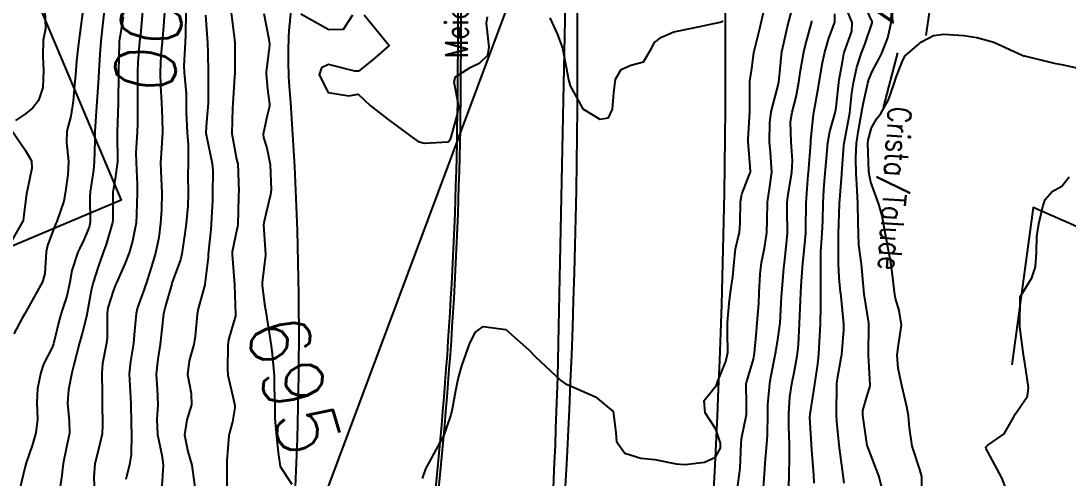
# Model space of a CAD drawing. Header units: metres. Extents: x 286371 to 293043, y 7462578 to 7466404.
# Drawn here: x 289070.9 to 289140.2, y 7464705.9 to 7464736.1 of the extents above; entities that cross this region are included whole.
import ezdxf
from ezdxf.enums import TextEntityAlignment as Align

# ---------------------------------------------------------------- set-up
doc = ezdxf.new("R2010")
doc.units = ezdxf.units.M
doc.header["$MEASUREMENT"] = 0
doc.linetypes.add('CONTINUO', pattern=[0])
for name, color, linetype in [('Canteiro', 45, 'Continuous'), ('Cotas', 45, 'Continuous'), ('Curvas de Nivel 1m', 11, 'Continuous'), ('Curvas de Nivel 5m', 15, 'Continuous'), ('Divisas', 45, 'Continuous'), ('Edificações', 30, 'Continuous'), ('P.I.', 45, 'CONTINUO'), ('Pontes_Viadutos_Tubos', 190, 'Continuous'), ('TALUDE', 45, 'Continuous'), ('TEXTO', 45, 'Continuous'), ('Vias primárias', 230, 'Continuous')]:
    doc.layers.add(name, color=color, linetype=linetype)
doc.styles.add('ROMANS', font='romans', dxfattribs={"height": 0.2})
doc.styles.add('Style-STANDARD', font='STANDARD.shx')

msp = doc.modelspace()

# ---------------------------------------------------------------- linework, layer by layer
at = {"layer": 'Canteiro'}
for points in [[(289098.178, 7464701.9, 0.027017), (289100.003, 7464731.798, 0.018919), (289097.597, 7464809.627), (289098.013, 7464817.666, -0.028614), (289098.774, 7464824.632, -0.013156), (289101.615, 7464839.221, -0.029932), (289105.986, 7464854.509, -0.018028), (289110.597, 7464866.243, -0.022449), (289114.309, 7464873.825, -0.010098), (289121.456, 7464886.296, -0.034287), (289129.937, 7464898.451, -0.008331), (289138.009, 7464908.145, -0.034176), (289145.373, 7464915.598, 0.014946), (289149.467, 7464919.435, -0.063965), (289173.518, 7464937.914, 0.002402), (289183.396, 7464943.731, -0.047205), (289194.925, 7464949.197, 0.027512), (289198.744, 7464950.826, -0.012103), (289203.665, 7464953.108)], [(289205.999, 7464952.844), (289201.593, 7464950.841), (289193.269, 7464946.819, 0.014043), (289182.263, 7464941.113, 0.046369), (289162.764, 7464927.803, 0.035702), (289150.593, 7464916.164, -0.017109), (289145.407, 7464910.822, 0.070326), (289132.793, 7464894.716, -0.00539), (289125.688, 7464882.721, 0.052789), (289119.626, 7464869.846, -0.011819), (289115.778, 7464859.568, 0.041488), (289113.037, 7464850.671, -0.0178), (289110.757, 7464841.801, 0.042766), (289109.076, 7464833.581, -0.007377), (289107.329, 7464820.322, 0.047193), (289106.756, 7464809.188, -0.027376), (289106.689, 7464803.457), (289107.056, 7464744.796), (289106.471, 7464715.917, -0.022904), (289104.091, 7464679.929, 0.015582)]]:
    msp.add_lwpolyline(points, format="xyb", dxfattribs=at)
at = {"layer": 'Curvas de Nivel 1m', "flags": 128}
for points, elevation in [([(289070.869, 7464738.891), (289071.327, 7464738.39), (289072.483, 7464736.867), (289072.53, 7464735.615), (289072.376, 7464734.868), (289072.341, 7464733.779), (289072.386, 7464732.867), (289072.34, 7464731.745), (289072.051, 7464730.872), (289071.689, 7464730.384), (289071.191, 7464729.989), (289070.527, 7464729.551)], 704), ([(289118.245, 7464704.731), (289118.437, 7464706.16), (289118.478, 7464706.522), (289118.546, 7464708.159), (289118.564, 7464708.464), (289118.893, 7464710.081), (289118.906, 7464710.142), (289118.902, 7464710.688), (289118.89, 7464712.155), (289118.896, 7464712.183), (289118.926, 7464712.272), (289119.364, 7464713.732), (289119.436, 7464714.147), (289119.554, 7464715.567), (289119.607, 7464716.145), (289119.711, 7464717.436), (289119.746, 7464718.143), (289119.798, 7464719.378), (289119.896, 7464720.142), (289120.093, 7464721.105), (289120.241, 7464722.137), (289120.27, 7464722.953), (289120.283, 7464724.137), (289120.391, 7464724.859), (289120.581, 7464726.133), (289120.487, 7464727.461), (289120.431, 7464728.129), (289120.443, 7464729.39), (289120.543, 7464730.128), (289121.008, 7464731.896), (289121.05, 7464732.117), (289121.064, 7464732.29), (289121.249, 7464734.115), (289121.249, 7464734.13), (289121.265, 7464734.186), (289121.621, 7464735.778), (289121.701, 7464736.108), (289122.044, 7464737.372)], 696), ([(289123.384, 7464705.528), (289123.361, 7464706.087), (289123.235, 7464707.712), (289123.207, 7464708.089), (289123.099, 7464709.883), (289123.114, 7464710.091), (289123.362, 7464711.643), (289123.425, 7464712.087), (289123.613, 7464713.415), (289123.689, 7464714.083), (289123.76, 7464715.294), (289123.805, 7464716.082), (289123.828, 7464717.255), (289123.826, 7464718.082), (289123.825, 7464719.29), (289123.814, 7464720.083), (289123.826, 7464720.849), (289123.909, 7464722.078), (289123.942, 7464722.933), (289123.966, 7464724.077), (289124.019, 7464724.978), (289124.108, 7464726.07), (289124.187, 7464727.03), (289124.281, 7464728.068), (289124.41, 7464728.831), (289124.768, 7464730.061), (289124.845, 7464730.416), (289125.009, 7464732.058), (289125.039, 7464732.247), (289125.252, 7464733.435), (289125.344, 7464733.972), (289125.365, 7464734.053), (289125.864, 7464735.467), (289125.883, 7464736.046), (289125.315, 7464737.424)], 699), ([(289074.997, 7464736.829), (289074.803, 7464735.302), (289074.73, 7464734.832), (289074.582, 7464733.496), (289074.523, 7464732.835), (289074.415, 7464731.637), (289074.359, 7464730.837), (289074.202, 7464729.826), (289073.935, 7464728.843), (289073.907, 7464728.099), (289074.044, 7464726.841), (289073.995, 7464725.977), (289073.844, 7464724.843), (289073.743, 7464724.206), (289073.28, 7464722.852), (289073.217, 7464722.718), (289073.077, 7464722.392), (289072.654, 7464721.267), (289072.576, 7464720.862), (289072.469, 7464719.426), (289072.318, 7464718.865), (289071.864, 7464718.019), (289071.222, 7464716.881), (289071.14, 7464716.734), (289070.988, 7464716.465), (289070.434, 7464715.431)], 703), ([(289076.396, 7464736.808), (289076.286, 7464735.808), (289076.173, 7464734.811), (289076.117, 7464733.945), (289076.056, 7464732.812), (289076.007, 7464732.028), (289075.92, 7464730.814), (289075.872, 7464730.136), (289075.796, 7464728.815), (289075.781, 7464728.199), (289075.753, 7464726.815), (289075.692, 7464726.26), (289075.475, 7464724.819), (289075.458, 7464724.47), (289075.476, 7464722.819), (289075.412, 7464722.486), (289075.066, 7464721.652), (289074.784, 7464721.102), (289074.656, 7464720.83), (289074.259, 7464719.613), (289074.126, 7464718.838), (289073.937, 7464717.914), (289073.581, 7464716.846), (289073.444, 7464716.391), (289073.084, 7464714.853), (289073.056, 7464714.759), (289072.959, 7464714.514), (289072.4, 7464713.405), (289072.211, 7464712.865), (289071.986, 7464711.801), (289071.944, 7464710.869), (289071.987, 7464709.768), (289071.891, 7464708.869), (289071.654, 7464708.081), (289071.252, 7464706.878), (289071.166, 7464706.553), (289070.818, 7464705.153)], 702), ([(289080.387, 7464736.743), (289080.323, 7464735.787), (289080.237, 7464734.75), (289080.155, 7464733.846), (289080.101, 7464732.751), (289080.134, 7464731.837), (289080.204, 7464730.749), (289080.252, 7464729.685), (289080.254, 7464728.748), (289080.196, 7464727.712), (289080.142, 7464726.749), (289080.179, 7464725.698), (289080.23, 7464724.748), (289080.197, 7464723.649), (289080.133, 7464722.749), (289080.01, 7464721.81), (289079.795, 7464720.753), (289079.628, 7464720.173), (289079.179, 7464718.762), (289079.141, 7464718.644), (289079.016, 7464718.256), (289078.615, 7464717.155), (289078.514, 7464716.772), (289078.4, 7464715.346), (289078.351, 7464714.774), (289078.142, 7464713.581), (289078.058, 7464712.778), (289078.122, 7464711.571), (289078.179, 7464710.775), (289078.198, 7464709.461), (289078.21, 7464708.774), (289078.198, 7464707.43), (289078.077, 7464706.776), (289077.835, 7464705.774)], 699), ([(289081.816, 7464736.717), (289081.776, 7464735.228), (289081.758, 7464734.725), (289081.679, 7464733.164), (289081.687, 7464732.725), (289081.823, 7464731.332), (289081.838, 7464730.725), (289081.827, 7464730.093), (289081.898, 7464728.724), (289081.952, 7464727.932), (289081.957, 7464726.722), (289081.946, 7464725.908), (289081.957, 7464724.722), (289081.93, 7464723.893), (289081.824, 7464722.723), (289081.74, 7464722.059), (289081.541, 7464720.727), (289081.446, 7464720.33), (289081.031, 7464719.201), (289080.91, 7464718.852), (289080.871, 7464718.737), (289080.459, 7464717.285), (289080.339, 7464716.744), (289080.194, 7464715.528), (289080.12, 7464714.747), (289079.96, 7464713.738), (289079.853, 7464712.751), (289079.91, 7464711.759), (289079.965, 7464710.749), (289079.89, 7464709.749), (289079.935, 7464708.749), (289080.217, 7464707.381), (289080.303, 7464706.743), (289080.218, 7464705.341)], 698), ([(289083.114, 7464736.521), (289083.233, 7464734.695), (289083.234, 7464734.665), (289083.254, 7464734.054), (289083.287, 7464732.694), (289083.288, 7464730.786), (289083.287, 7464730.703), (289083.185, 7464729.429), (289083.135, 7464728.744), (289083.138, 7464728.705), (289083.171, 7464728.521), (289083.548, 7464726.698), (289083.588, 7464726.247), (289083.571, 7464724.698), (289083.563, 7464724.242), (289083.491, 7464722.698), (289083.454, 7464722.323), (289083.294, 7464720.701), (289083.274, 7464720.478), (289083.066, 7464718.704), (289083.061, 7464718.667), (289083.021, 7464718.512), (289082.623, 7464717.086), (289082.548, 7464716.711), (289082.418, 7464715.267), (289082.328, 7464714.714), (289082.024, 7464713.643), (289081.924, 7464712.72), (289082.158, 7464711.473), (289082.193, 7464710.715), (289081.875, 7464709.734), (289081.719, 7464708.722), (289081.948, 7464707.628), (289082.198, 7464706.714), (289082.424, 7464705.098)], 697), ([(289084.806, 7464736.672), (289085.031, 7464734.904), (289085.053, 7464734.668), (289085.041, 7464732.864), (289085.041, 7464732.667), (289085.037, 7464732.474), (289084.925, 7464730.67), (289084.893, 7464730.364), (289084.85, 7464728.679), (289085.149, 7464726.995), (289085.227, 7464726.754), (289085.246, 7464726.672), (289085.303, 7464724.857), (289085.292, 7464724.672), (289085.282, 7464724.502), (289085.242, 7464722.672), (289085.229, 7464722.526), (289085.071, 7464721.805), (289084.877, 7464720.856), (289084.864, 7464720.677), (289085.024, 7464718.674), (289085.091, 7464716.673), (289085.086, 7464716.58), (289084.987, 7464716.237), (289084.635, 7464715.013), (289084.597, 7464714.68), (289084.569, 7464713.05), (289084.589, 7464712.68), (289084.913, 7464711.265), (289085.05, 7464710.672), (289085.051, 7464710.522), (289084.888, 7464709.603), (289084.698, 7464708.856), (289084.646, 7464708.678), (289084.517, 7464707.002), (289084.527, 7464706.679), (289084.52, 7464704.968)], 696), ([(289089.409, 7464736.603), (289091.279, 7464735.575), (289092.245, 7464735.595), (289092.864, 7464736.551)], 694), ([(289093.615, 7464736.54), (289095.264, 7464734.514), (289094.197, 7464733.583), (289093.238, 7464732.819), (289092.98, 7464732.806), (289091.244, 7464733.256), (289090.777, 7464733.046), (289090.621, 7464732.584), (289091.217, 7464731.41), (289092.586, 7464731.182), (289093.215, 7464731.304), (289093.996, 7464730.533), (289095.191, 7464729.617), (289096.713, 7464728.491), (289097.169, 7464728.148), (289097.601, 7464728.044), (289099.169, 7464728.136), (289099.317, 7464728.307), (289099.364, 7464728.452), (289099.767, 7464729.874), (289099.874, 7464730.444), (289099.563, 7464732.115), (289099.657, 7464732.448), (289100.622, 7464733.056), (289101.248, 7464733.377), (289101.789, 7464733.883), (289101.883, 7464734.415), (289101.7, 7464736.006), (289101.775, 7464736.417)], 694), ([(289121.692, 7464705.241), (289121.73, 7464706.111), (289121.757, 7464707.204), (289121.745, 7464708.111), (289121.71, 7464709.283), (289121.707, 7464710.112), (289121.78, 7464711.242), (289121.91, 7464712.11), (289122.073, 7464712.971), (289122.271, 7464714.105), (289122.342, 7464714.725), (289122.411, 7464716.103), (289122.432, 7464716.664), (289122.497, 7464718.102), (289122.526, 7464718.597), (289122.629, 7464720.101), (289122.665, 7464720.485), (289122.818, 7464722.098), (289122.829, 7464722.347), (289122.856, 7464724.098), (289122.993, 7464725.948), (289123.006, 7464726.087), (289123.153, 7464728.074), (289123.166, 7464728.238), (289123.333, 7464729.942), (289123.353, 7464730.082), (289123.641, 7464731.662), (289123.708, 7464732.077), (289123.936, 7464733.388), (289124.077, 7464734.072), (289124.339, 7464735.007), (289124.747, 7464736.063), (289124.748, 7464736.617)], 698), ([(289127.944, 7464704.891), (289127.65, 7464706.022), (289126.908, 7464707.989), (289126.893, 7464708.034), (289126.866, 7464708.17), (289126.589, 7464710.039), (289126.602, 7464710.335), (289126.915, 7464711.411), (289127.069, 7464711.885), (289127.079, 7464712.032), (289126.975, 7464714.013), (289126.973, 7464714.034), (289126.976, 7464714.055), (289127.005, 7464716.034), (289127.001, 7464716.051), (289126.985, 7464716.125), (289126.682, 7464718.039), (289126.562, 7464719.559), (289126.517, 7464720.035), (289126.338, 7464721.314), (289126.312, 7464722.036), (289126.301, 7464722.821), (289126.26, 7464724.037), (289126.221, 7464724.934), (289126.161, 7464726.039), (289126.144, 7464727.045), (289126.183, 7464728.039), (289126.304, 7464728.911), (289126.507, 7464730.035), (289126.611, 7464730.625), (289126.928, 7464732.029), (289126.997, 7464732.26), (289127.24, 7464732.838), (289127.66, 7464733.615), (289127.848, 7464734.016), (289128.25, 7464735.034), (289128.475, 7464736.007), (289128.495, 7464736.818)], 701), ([(289077.66, 7464736.417), (289077.402, 7464734.792), (289077.389, 7464734.666), (289077.362, 7464732.793), (289077.356, 7464732.668), (289077.323, 7464730.793), (289077.32, 7464730.675), (289077.267, 7464728.793), (289077.262, 7464728.703), (289077.285, 7464726.792), (289077.275, 7464726.659), (289077.127, 7464725.689), (289076.996, 7464724.916), (289076.985, 7464724.796), (289076.98, 7464722.901), (289076.963, 7464722.796), (289076.526, 7464721.339), (289076.34, 7464720.805), (289076.002, 7464719.847), (289075.68, 7464718.815), (289075.545, 7464718.287), (289075.281, 7464716.82), (289075.237, 7464716.574), (289074.975, 7464715.538), (289074.815, 7464714.978), (289074.777, 7464714.827), (289074.401, 7464713.373), (289074.272, 7464712.834), (289074.05, 7464711.705), (289073.975, 7464710.838), (289074.086, 7464709.636), (289074.114, 7464708.836), (289073.89, 7464707.807), (289073.689, 7464706.842), (289073.607, 7464706.068), (289073.424, 7464704.845)], 701), ([(289105.899, 7464736.355), (289106.391, 7464735.235), (289106.719, 7464734.343), (289107.071, 7464732.503), (289107.101, 7464732.336), (289107.227, 7464731.854), (289108.079, 7464730.321), (289109.194, 7464729.642), (289109.761, 7464729.731), (289110.047, 7464730.292), (289110.121, 7464731.39), (289110.24, 7464732.289), (289110.605, 7464732.922), (289111.248, 7464733.219), (289112.084, 7464733.429), (289112.576, 7464734.255), (289112.817, 7464734.705), (289113.276, 7464735.067), (289114.089, 7464735.425), (289115.286, 7464735.668), (289117.169, 7464736.053), (289117.293, 7464736.116), (289117.341, 7464736.174)], 694), ([(289120.004, 7464704.948), (289120.085, 7464706.136), (289120.132, 7464706.847), (289120.242, 7464708.134), (289120.287, 7464708.719), (289120.308, 7464710.133), (289120.316, 7464710.72), (289120.436, 7464712.132), (289120.507, 7464712.554), (289120.822, 7464714.126), (289120.843, 7464714.239), (289120.968, 7464715.036), (289121.114, 7464715.991), (289121.128, 7464716.122), (289121.217, 7464717.915), (289121.235, 7464718.121), (289121.381, 7464719.777), (289121.415, 7464720.119), (289121.579, 7464721.604), (289121.61, 7464722.116), (289121.592, 7464723.622), (289121.596, 7464724.117), (289121.66, 7464724.661), (289121.908, 7464726.109), (289121.945, 7464726.908), (289121.847, 7464728.104), (289121.823, 7464729.467), (289121.919, 7464730.104), (289122.188, 7464731.126), (289122.374, 7464732.097), (289122.479, 7464732.862), (289122.702, 7464734.093), (289122.807, 7464734.555), (289123.218, 7464736.086), (289123.234, 7464736.147)], 697), ([(289130.529, 7464704.258), (289130.494, 7464705.98), (289130.378, 7464706.444), (289129.863, 7464707.989), (289129.677, 7464709.197), (289129.61, 7464709.994), (289129.505, 7464710.595), (289129.175, 7464711.999), (289129.129, 7464712.202), (289128.941, 7464713.15), (289128.881, 7464714.006), (289128.964, 7464714.694), (289129.163, 7464715.992), (289128.999, 7464716.976), (289128.762, 7464717.751), (289128.709, 7464718.001), (289128.534, 7464719.502), (289128.474, 7464720.003), (289128.347, 7464720.712), (289128.105, 7464722.009), (289127.868, 7464723.237), (289127.652, 7464724.016), (289127.126, 7464725.455), (289127.014, 7464726.026), (289126.998, 7464726.164), (289126.933, 7464728.028), (289126.95, 7464728.245), (289127.18, 7464729.055), (289127.526, 7464729.682), (289127.779, 7464730.016), (289128.29, 7464730.926), (289128.662, 7464732.003), (289128.804, 7464732.429), (289129.247, 7464733.543), (289129.409, 7464733.834), (289129.58, 7464733.99), (289130.484, 7464734.762), (289131.272, 7464735.168), (289131.967, 7464735.261), (289133.273, 7464735.17), (289134.152, 7464735.04), (289135.267, 7464734.74), (289137.145, 7464733.876), (289137.253, 7464733.834), (289137.305, 7464733.822), (289139.247, 7464733.343), (289139.851, 7464733.229), (289141.241, 7464732.918)], 702), ([(289070.304, 7464728.897), (289071.155, 7464727.626), (289071.596, 7464726.878), (289071.622, 7464726.392), (289071.303, 7464724.882), (289071.276, 7464724.718), (289071.09, 7464723.273), (289071.035, 7464722.935), (289071.014, 7464722.885), (289070.314, 7464721.647)], 704), ([(289136.42, 7464704.262), (289135.803, 7464705.89), (289134.86, 7464707.602), (289134.749, 7464707.794), (289134.739, 7464707.907), (289134.866, 7464708.049), (289135.959, 7464708.807), (289136.567, 7464709.879), (289136.677, 7464710.098), (289136.902, 7464710.406), (289137.49, 7464711.291), (289137.569, 7464711.865), (289137.319, 7464713.499), (289137.259, 7464713.87), (289136.984, 7464715.874), (289137.014, 7464717.874), (289137.775, 7464719.122), (289138.017, 7464719.86), (289138.085, 7464720.832), (289138.102, 7464721.859), (289138.236, 7464722.708), (289138.518, 7464723.853), (289138.652, 7464724.31), (289139.119, 7464724.841), (289139.766, 7464725.193), (289140.26, 7464725.828)], 703)]:
    msp.add_lwpolyline(points, dxfattribs=dict(at, elevation=elevation))
at = {"layer": 'Curvas de Nivel 5m', "flags": 128}
for points, elevation in [([(289125.354, 7464705.528), (289125.302, 7464706.057), (289125.047, 7464707.875), (289125.023, 7464708.062), (289124.887, 7464709.607), (289124.862, 7464710.065), (289124.859, 7464710.1), (289124.87, 7464712.065), (289124.873, 7464712.117), (289124.93, 7464712.471), (289125.173, 7464713.839), (289125.201, 7464714.061), (289125.344, 7464715.694), (289125.342, 7464716.059), (289125.156, 7464717.918), (289125.139, 7464718.063), (289125.127, 7464718.173), (289125.03, 7464719.156), (289124.984, 7464720.065), (289124.981, 7464721.965), (289124.988, 7464722.056), (289125.046, 7464723.998), (289125.053, 7464724.055), (289125.116, 7464724.879), (289125.2, 7464725.987), (289125.208, 7464726.053), (289125.335, 7464727.879), (289125.358, 7464728.052), (289125.657, 7464729.577), (289125.732, 7464730.046), (289125.876, 7464731.382), (289125.977, 7464732.043), (289126.211, 7464733.074), (289126.521, 7464734.036), (289126.726, 7464734.579), (289127.217, 7464736.026), (289127.223, 7464736.098), (289126.313, 7464738.04)], 700), ([(289097.473, 7464705.836), (289097.692, 7464706.482), (289098.633, 7464708.231), (289098.771, 7464708.456), (289098.867, 7464708.645), (289099.337, 7464709.998), (289099.441, 7464710.446), (289099.678, 7464711.678), (289099.83, 7464712.441), (289100.074, 7464713.301), (289100.472, 7464714.432), (289100.594, 7464714.797), (289100.971, 7464715.538), (289101.489, 7464715.905), (289102.974, 7464715.709), (289104.51, 7464714.371), (289104.947, 7464713.892), (289106.617, 7464712.339), (289106.921, 7464712.119), (289107.296, 7464711.951), (289108.908, 7464711.239), (289110.09, 7464710.287), (289110.259, 7464708.897), (289110.297, 7464708.283), (289110.853, 7464707.513), (289111.92, 7464707.186), (289112.847, 7464707.103), (289114.259, 7464706.807), (289114.842, 7464706.771), (289116.118, 7464706.922), (289116.85, 7464707.248), (289117.182, 7464707.857), (289117.188, 7464708.18), (289116.878, 7464709.113), (289116.158, 7464710.195), (289116.092, 7464711.011), (289116.921, 7464712.011), (289116.961, 7464712.146), (289116.971, 7464712.184), (289117.534, 7464713.587), (289117.659, 7464714.174), (289117.635, 7464715.514), (289117.639, 7464716.175), (289117.745, 7464717.432), (289117.846, 7464718.172), (289118.006, 7464719.194), (289118.076, 7464720.169), (289118.18, 7464721.045), (289118.429, 7464722.164), (289118.489, 7464722.757), (289118.507, 7464724.163), (289118.6, 7464724.673), (289119.132, 7464726.033), (289119.159, 7464726.129), (289119.162, 7464726.154), (289119.161, 7464726.181), (289119.139, 7464726.512), (289119.01, 7464728.157), (289119.01, 7464728.314), (289119.113, 7464730.156), (289119.13, 7464732.044), (289119.133, 7464732.146), (289119.247, 7464732.993), (289119.381, 7464734.024), (289119.403, 7464734.142), (289119.782, 7464735.642), (289119.9, 7464736.135), (289120.162, 7464737.281)], 695), ([(289078.938, 7464736.77), (289078.806, 7464735.237), (289078.752, 7464734.772), (289078.628, 7464733.389), (289078.609, 7464732.774), (289078.617, 7464731.369), (289078.614, 7464730.773), (289078.604, 7464729.352), (289078.581, 7464728.773), (289078.508, 7464727.419), (289078.519, 7464726.774), (289078.589, 7464725.305), (289078.589, 7464724.772), (289078.547, 7464723.317), (289078.513, 7464722.773), (289078.285, 7464721.557), (289078.05, 7464720.779), (289077.767, 7464720.059), (289077.21, 7464718.792), (289077.152, 7464718.662), (289077.017, 7464718.307), (289076.652, 7464717.146), (289076.604, 7464716.8), (289076.593, 7464715.177), (289076.556, 7464714.801), (289076.303, 7464713.445), (289076.241, 7464712.805), (289076.28, 7464711.438), (289076.281, 7464710.804), (289076.303, 7464709.383), (289076.276, 7464708.803), (289076.002, 7464707.662), (289075.782, 7464706.81), (289075.723, 7464705.918), (289075.771, 7464704.81)], 700), ([(289086.979, 7464736.639), (289087.27, 7464735.039), (289087.348, 7464734.633), (289087.35, 7464734.546), (289087.252, 7464733.833), (289087.114, 7464732.758), (289087.117, 7464732.636), (289087.219, 7464731.614), (289087.339, 7464730.632), (289087.341, 7464730.493), (289087.193, 7464729.881), (289086.934, 7464728.639), (289086.956, 7464728.424), (289087.16, 7464727.731), (289087.376, 7464726.631), (289087.448, 7464724.966), (289087.408, 7464724.639), (289087.095, 7464723.354), (289086.959, 7464722.774), (289086.954, 7464722.646), (289087.059, 7464720.978), (289087.081, 7464720.644), (289087.082, 7464720.615), (289087.051, 7464720.445), (289086.855, 7464718.818), (289086.86, 7464718.647), (289087.005, 7464717.394), (289087.139, 7464716.642), (289087.174, 7464716.459), (289087.445, 7464714.637), (289087.521, 7464714.071), (289087.644, 7464712.634), (289087.661, 7464711.895), (289087.689, 7464710.633), (289087.704, 7464709.816), (289087.8, 7464708.63), (289087.917, 7464707.559), (289088.05, 7464706.626), (289088.817, 7464705.467)], 695)]:
    msp.add_lwpolyline(points, dxfattribs=dict(at, elevation=elevation))
at = {"layer": 'Divisas'}
msp.add_lwpolyline([(289325.859, 7464667.586), (289328.176, 7464661.828), (289321.055, 7464659.458), (289319.303, 7464663.522), (289290.456, 7464669.175), (289259.335, 7464675.298), (289247.41, 7464678.797), (289222.127, 7464685.981), (289200.802, 7464694.408), (289192.72, 7464688.933), (289187.125, 7464695.989), (289178.972, 7464702.779), (289168.516, 7464708.876), (289156.229, 7464714.829), (289141.088, 7464722.368), (289137.858, 7464723.783), (289136.45, 7464713.368)], dxfattribs=at)
at = {"layer": 'Edificações'}
msp.add_lwpolyline([(289004.626, 7464748.638), (289047.739, 7464766.349), (289057.999, 7464770.564), (289077.521, 7464724.269), (289060.569, 7464717.12), (289036.792, 7464707.094), (289035.286, 7464710.664), (289032.95, 7464709.679), (289026.266, 7464707.127), (289022.836, 7464716.111), (289017.286, 7464713.992), (289015.585, 7464713.226), (289006.684, 7464737.417), (289004.046, 7464744.585), (289004.626, 7464748.638), (289037.995, 7464762.346)], close=True, dxfattribs=at)
at = {"layer": 'P.I.', "linetype": 'CONTINUO'}
for points in [[(289128.632, 7464736.102, 701.584), (289119.646, 7464742.129, 701.508), (289111.818, 7464747.635, 701.454), (289104.33, 7464753.122, 701.378), (289096.23, 7464759.363, 701.338), (289090.06, 7464764.355, 701.275), (289085.049, 7464768.58, 701.244)], [(289128.644, 7464735.986, 701.588), (289113.704, 7464746.145, 700.576), (289103.93, 7464753.299, 700.507), (289096.431, 7464759.079, 700.448), (289086.276, 7464767.336, 701.228)], [(289128.649, 7464737.404, 701.532), (289128.562, 7464737.376, 701.007), (289128.539, 7464736.182, 701.002), (289128.632, 7464736.102, 701.584)]]:
    msp.add_polyline3d(points, dxfattribs=at)
at = {"layer": 'Pontes_Viadutos_Tubos'}
msp.add_lwpolyline([(289083.834, 7464770.957), (289084.889, 7464770.957), (289086.244, 7464767.962), (289090.484, 7464763.878), (289096.846, 7464758.928), (289106.849, 7464751.267), (289116.443, 7464744.886, 0.034696), (289122.992, 7464741.158, -0.034696), (289129.726, 7464737.324), (289131.002, 7464736.863), (289130.775, 7464735.171)], format="xyb", dxfattribs=at)
at = {"layer": 'TALUDE', "linetype": 'CONTINUO'}
msp.add_polyline3d([(289128.892, 7464734.04, 701.575), (289127.951, 7464730.418, 702.104)], dxfattribs=at)
at = {"layer": 'TEXTO', "linetype": 'CONTINUO'}
msp.add_polyline3d([(289038.063, 7464562.794, 0), (289107.7, 7464749.445, 0)], dxfattribs=at)
at = {"layer": 'Vias primárias'}
for points, elevation in [([(289097.98, 7464701.923, 0.027017), (289099.803, 7464731.8, 0.018922), (289097.397, 7464809.625), (289097.813, 7464817.676, -0.028614), (289098.576, 7464824.665, -0.013156), (289101.42, 7464839.264, -0.029932), (289105.797, 7464854.575, -0.018028), (289110.413, 7464866.323, -0.022449), (289114.134, 7464873.921, -0.010098), (289121.285, 7464886.399, -0.034287), (289129.781, 7464898.577, -0.008331), (289137.858, 7464908.276, -0.034176), (289145.241, 7464915.748, 0.014946), (289149.326, 7464919.577, -0.063965), (289173.417, 7464938.087, 0.002402), (289183.294, 7464943.903, -0.047205), (289194.857, 7464949.385, 0.027512), (289198.656, 7464951.006, -0.012103), (289203.586, 7464953.291, -0.207881)], 701.571), ([(289072.663, 7464830.864), (289072.205, 7464832.187, -0.030442), (289070.702, 7464837.569, 0.193663), (289065.575, 7464845.157, -0.271913), (289061.413, 7464853.868, -0.023492), (289062.258, 7464860.225, -0.440859), (289080.911, 7464871.95, -0.043839), (289085.419, 7464870.269, -0.188763), (289092.449, 7464862.77, -0.092183), (289092.801, 7464861, -0.015452), (289092.722, 7464856.785, -0.056456), (289091.525, 7464849.472, 0.030038), (289088.76, 7464836.811, 0.009924), (289087.059, 7464824.299, 0.027362), (289086.786, 7464819.805), (289089.771, 7464762.609, -0.045321), (289088.789, 7464737.087, 0.051352), (289088.65, 7464731.807, -0.078958), (289083.152, 7464664.411, 0.019574), (289071.468, 7464606.72, -0.0763), (289070.462, 7464603.612), (289058.673, 7464570.931)], 698.394), ([(289107.378, 7464808.097, 0.032469), (289107.516, 7464791.179), (289107.699, 7464735.78, -0.027715), (289104.678, 7464677.88, 0.016558), (289102.79, 7464652.575), (289097.392, 7464626.697), (289093.375, 7464610.838), (289084.423, 7464582.5), (289075.38, 7464559.027)], 697.376)]:
    msp.add_lwpolyline(points, format="xyb", dxfattribs=dict(at, elevation=elevation))
msp.add_lwpolyline([(289229.128, 7464948.063), (289225.935, 7464946.745), (289218.513, 7464943.737, 0.014726), (289206.668, 7464938.527, 0.030528), (289192.58, 7464930.739, -0.00514), (289181.039, 7464923.573, 0.04782), (289167.196, 7464913.245, 0.024573), (289156.032, 7464902.074, 0.017811), (289147.045, 7464891.412, 0.018223), (289140.764, 7464882.766, 0.011114), (289137.637, 7464877.884, 0.019673), (289131.169, 7464866.267, 0.038366), (289128.317, 7464859.367, -0.011277), (289124.914, 7464849.683, 0.058987), (289119.9, 7464829.421, -0.009875), (289118.591, 7464820.425, 0.06011), (289117.315, 7464791.56), (289117.498, 7464735.812, -0.027715), (289114.421, 7464676.829, 0.001826)], format="xyb", dxfattribs=at)

# ---------------------------------------------------------------- texts
at = {"layer": 'Cotas', "style": 'Style-STANDARD'}
for s, rotation, p in [('700', 263.08006, (289079.507, 7464736.083, 700)), ('695', 286.86092, (289088.933, 7464712.046, 695))]:
    msp.add_text(s, height=4, rotation=rotation, dxfattribs=at).set_placement(p, align=Align.MIDDLE_CENTER)
at = {"layer": 'TEXTO', "style": 'ROMANS', "width": 0.8}
for s, rotation, p in [('Meio-Fio', 89.85048, (289100.472, 7464733.667)), ('Crista/Talude', 266.33668, (289128.308, 7464730.502, 699))]:
    msp.add_text(s, height=1.5, rotation=rotation, dxfattribs=at).set_placement(p)

doc.saveas('drawing.dxf')
